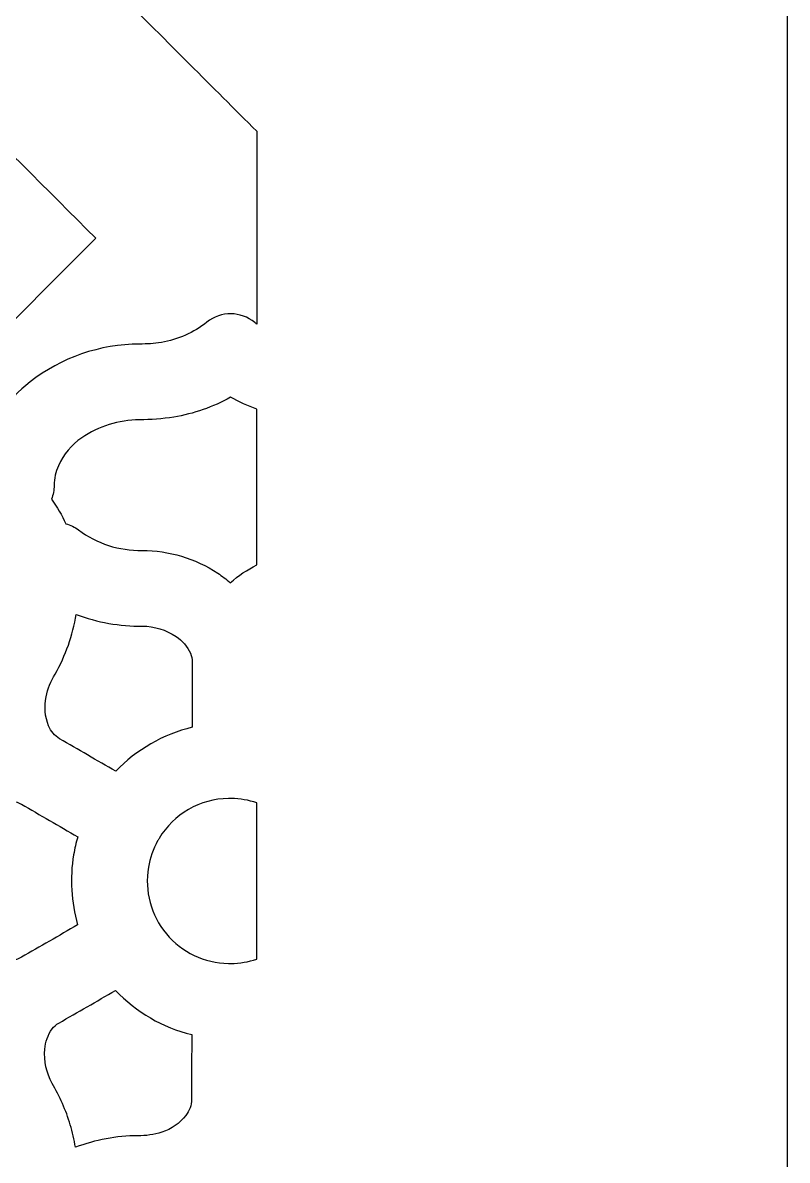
# Model space of a CAD drawing. Header units: centimetres. Extents: x 7.6 to 12.5, y -9 to 9.
# Drawn here: x 11.723 to 12.548, y -5.856 to -4.627 of the extents above; entities that cross this region are included whole.
import ezdxf

# ---------------------------------------------------------------- set-up
doc = ezdxf.new("R2010")
doc.units = ezdxf.units.CM
doc.header["$MEASUREMENT"] = 0
doc.layers.add('layer 1', color=7, linetype='Continuous')

msp = doc.modelspace()

# ---------------------------------------------------------------- linework, layer by layer
at = {"layer": 'layer 1', "color": 250, "lineweight": 30}
for points, knots in [([(12.54847, 8.99979), (10.91211, 8.99979), (9.27575, 8.99979), (7.63939, 8.99979), (7.63939, 8.99979), (7.63939, 3.5307), (7.63939, -1.93839), (7.63939, -7.40748), (7.63939, -7.40748), (7.6394, -7.40748), (7.63941, -7.40748), (7.63942, -7.40748), (7.63942, -7.40748), (7.63942, -7.93839), (7.63942, -8.4693), (7.63942, -9.00022), (7.63942, -9.00022), (7.83034, -9.00022), (8.02124, -9.00022), (8.21215, -9.00022), (8.21215, -9.00022), (8.21215, -8.9184), (8.21215, -8.83658), (8.21215, -8.75476), (8.21215, -8.75476), (8.41409, -8.75476), (8.61603, -8.75476), (8.81797, -8.75476), (8.81797, -8.75476), (8.81797, -8.59488), (8.81797, -8.435), (8.81797, -8.27512), (8.81797, -8.27512), (8.89967, -8.27349), (8.98137, -8.27186), (9.06306, -8.27022), (9.06306, -8.27022), (9.07757, -8.31159), (9.09658, -8.34747), (9.12815, -8.37914), (9.12815, -8.37914), (9.15906, -8.41014), (9.191, -8.42931), (9.22852, -8.43803), (9.22852, -8.43803), (9.27817, -8.44958), (9.33061, -8.44455), (9.37047, -8.40977), (9.37047, -8.40977), (9.40904, -8.37612), (9.4313, -8.32221), (9.4393, -8.27078), (9.4393, -8.27078), (9.46212, -8.27309), (9.48154, -8.27256), (9.49985, -8.26994), (9.49985, -8.26994), (9.59121, -8.25686), (9.63437, -8.19905), (9.64208, -8.11188), (9.64208, -8.11188), (9.64397, -8.09051), (9.64247, -8.06942), (9.63568, -8.05086), (9.63568, -8.05086), (9.63711, -8.05122), (9.63855, -8.05157), (9.63999, -8.05193), (9.63999, -8.05193), (9.67223, -8.06308), (9.70446, -8.07422), (9.73671, -8.08537), (9.73671, -8.08537), (9.75605, -8.28293), (9.90861, -8.43675), (10.09395, -8.43675), (10.09395, -8.43675), (10.27929, -8.43675), (10.43185, -8.28293), (10.45119, -8.08537), (10.45119, -8.08537), (10.48343, -8.07422), (10.51567, -8.06308), (10.54791, -8.05193), (10.54791, -8.05193), (10.54935, -8.05157), (10.55079, -8.05122), (10.55222, -8.05086), (10.55222, -8.05086), (10.54543, -8.06942), (10.54393, -8.09051), (10.54582, -8.11188), (10.54582, -8.11188), (10.55353, -8.19905), (10.59669, -8.25686), (10.68805, -8.26994), (10.68805, -8.26994), (10.70636, -8.27256), (10.72578, -8.27309), (10.7486, -8.27078), (10.7486, -8.27078), (10.75659, -8.32221), (10.77885, -8.37612), (10.81743, -8.40977), (10.81743, -8.40977), (10.85729, -8.44455), (10.90972, -8.44958), (10.95938, -8.43803), (10.95938, -8.43803), (10.9969, -8.42931), (11.02884, -8.41014), (11.05975, -8.37914), (11.05975, -8.37914), (11.09132, -8.34747), (11.11033, -8.31159), (11.12483, -8.27022), (11.12483, -8.27022), (11.20653, -8.27186), (11.28823, -8.27349), (11.36993, -8.27512), (11.36993, -8.27512), (11.36993, -8.435), (11.36993, -8.59488), (11.36993, -8.75476), (11.36993, -8.75476), (11.57187, -8.75476), (11.77381, -8.75476), (11.97575, -8.75476), (11.97575, -8.75476), (11.97575, -8.83658), (11.97575, -8.9184), (11.97575, -9.00022), (11.97575, -9.00022), (12.16666, -9.00022), (12.35757, -9.00022), (12.54847, -9.00022), (12.54847, -9.00022), (12.54847, -8.4693), (12.54847, -7.93839), (12.54847, -7.40748), (12.54847, -7.40748), (12.54847, -1.93839), (12.54847, 3.5307), (12.54847, 8.99979)], [0, 0, 0, 0, 0.027027, 0.027027, 0.027027, 0.027027, 0.0540541, 0.0540541, 0.0540541, 0.0540541, 0.0810811, 0.0810811, 0.0810811, 0.0810811, 0.1081081, 0.1081081, 0.1081081, 0.1081081, 0.1351351, 0.1351351, 0.1351351, 0.1351351, 0.1621622, 0.1621622, 0.1621622, 0.1621622, 0.1891892, 0.1891892, 0.1891892, 0.1891892, 0.2162162, 0.2162162, 0.2162162, 0.2162162, 0.2432432, 0.2432432, 0.2432432, 0.2432432, 0.2702703, 0.2702703, 0.2702703, 0.2702703, 0.2972973, 0.2972973, 0.2972973, 0.2972973, 0.3243243, 0.3243243, 0.3243243, 0.3243243, 0.3513514, 0.3513514, 0.3513514, 0.3513514, 0.3783784, 0.3783784, 0.3783784, 0.3783784, 0.4054054, 0.4054054, 0.4054054, 0.4054054, 0.4324324, 0.4324324, 0.4324324, 0.4324324, 0.4594595, 0.4594595, 0.4594595, 0.4594595, 0.4864865, 0.4864865, 0.4864865, 0.4864865, 0.5135135, 0.5135135, 0.5135135, 0.5135135, 0.5405405, 0.5405405, 0.5405405, 0.5405405, 0.5675676, 0.5675676, 0.5675676, 0.5675676, 0.5945946, 0.5945946, 0.5945946, 0.5945946, 0.6216216, 0.6216216, 0.6216216, 0.6216216, 0.6486486, 0.6486486, 0.6486486, 0.6486486, 0.6756757, 0.6756757, 0.6756757, 0.6756757, 0.7027027, 0.7027027, 0.7027027, 0.7027027, 0.7297297, 0.7297297, 0.7297297, 0.7297297, 0.7567568, 0.7567568, 0.7567568, 0.7567568, 0.7837838, 0.7837838, 0.7837838, 0.7837838, 0.8108108, 0.8108108, 0.8108108, 0.8108108, 0.8378378, 0.8378378, 0.8378378, 0.8378378, 0.8648649, 0.8648649, 0.8648649, 0.8648649, 0.8918919, 0.8918919, 0.8918919, 0.8918919, 0.9189189, 0.9189189, 0.9189189, 0.9189189, 0.9459459, 0.9459459, 0.9459459, 0.9459459, 1, 1, 1, 1]), ([(11.42091, -5.86732), (11.36475, -5.81115), (11.30858, -5.75499), (11.25243, -5.69883), (11.25243, -5.69883), (11.14636, -5.8049), (11.04029, -5.91096), (10.93423, -6.01702), (10.93423, -6.01702), (11.01137, -6.09416), (11.0885, -6.17131), (11.16564, -6.24844), (11.16564, -6.24844), (11.11744, -6.29666), (11.06922, -6.34487), (11.02101, -6.39308), (11.02101, -6.39308), (10.94387, -6.31594), (10.86674, -6.2388), (10.7896, -6.16166), (10.7896, -6.16166), (10.71245, -6.2388), (10.63532, -6.31594), (10.55818, -6.39308), (10.55818, -6.39308), (10.50997, -6.34487), (10.46176, -6.29666), (10.41355, -6.24844), (10.41355, -6.24844), (10.6305, -6.03148), (10.84745, -5.81453), (11.0644, -5.59758), (11.0644, -5.59758), (11.18389, -5.47809), (11.30339, -5.3586), (11.42288, -5.2391), (11.42288, -5.2391), (11.42693, -5.23502), (11.43189, -5.23175), (11.43754, -5.22962), (11.43754, -5.22962), (11.43935, -5.22895), (11.44113, -5.22822), (11.44288, -5.22743), (11.44288, -5.22743), (11.45942, -5.21966), (11.47377, -5.20789), (11.48463, -5.19319), (11.48463, -5.19319), (11.48866, -5.18771), (11.49234, -5.18199), (11.49568, -5.17606), (11.49568, -5.17606), (11.5158, -5.14287), (11.54545, -5.1165), (11.58074, -5.10037), (11.58074, -5.10037), (11.60756, -5.08808), (11.63737, -5.08389), (11.66652, -5.08833), (11.66652, -5.08833), (11.6711, -5.089), (11.67563, -5.08991), (11.68012, -5.09107), (11.68012, -5.09107), (11.68848, -5.06097), (11.70629, -5.03435), (11.73093, -5.01514), (11.73093, -5.01514), (11.76474, -4.98878), (11.80635, -4.97437), (11.84922, -4.97416), (11.84922, -4.97416), (11.8571, -4.97428), (11.86498, -4.97367), (11.87275, -4.97235), (11.87275, -4.97235), (11.89075, -4.96947), (11.9077, -4.96196), (11.92193, -4.95056), (11.92193, -4.95056), (11.93703, -4.93844), (11.95855, -4.93859), (11.97351, -4.95089), (11.97351, -4.95089), (11.97424, -4.9515), (11.97499, -4.9521), (11.97575, -4.95268), (11.97575, -4.95268), (11.97575, -4.88324), (11.97575, -4.81381), (11.97575, -4.74438), (11.97575, -4.74438), (11.95159, -4.72023), (11.92744, -4.69608), (11.90329, -4.67192), (11.90329, -4.67192), (11.68633, -4.45496), (11.46937, -4.23801), (11.25242, -4.02106), (11.25242, -4.02106), (11.20421, -4.06927), (11.156, -4.11748), (11.10779, -4.1657), (11.10779, -4.1657), (11.18493, -4.24284), (11.26206, -4.31997), (11.33921, -4.39711), (11.33921, -4.39711), (11.26206, -4.47425), (11.18493, -4.55139), (11.10779, -4.62853), (11.10779, -4.62853), (11.156, -4.67674), (11.20421, -4.72495), (11.25242, -4.77316), (11.25242, -4.77316), (11.32956, -4.69603), (11.4067, -4.61889), (11.48384, -4.54175), (11.48384, -4.54175), (11.5899, -4.64782), (11.69598, -4.75388), (11.80204, -4.85994), (11.80204, -4.85994), (11.67565, -4.98633), (11.54926, -5.11272), (11.42288, -5.2391), (11.42288, -5.2391), (11.41398, -5.24807), (11.40947, -5.26096), (11.41149, -5.27411), (11.41149, -5.27411), (11.41417, -5.29159), (11.41237, -5.30946), (11.40628, -5.32606), (11.40628, -5.32606), (11.40345, -5.33399), (11.39986, -5.34162), (11.39553, -5.34884), (11.39553, -5.34884), (11.37423, -5.38607), (11.36591, -5.42932), (11.37185, -5.4718), (11.37185, -5.4718), (11.37616, -5.50269), (11.39027, -5.53139), (11.4121, -5.55367), (11.4121, -5.55367), (11.40842, -5.55744), (11.40496, -5.56141), (11.40174, -5.56561), (11.40174, -5.56561), (11.38403, -5.58834), (11.37318, -5.61565), (11.37045, -5.64433), (11.37045, -5.64433), (11.36683, -5.68169), (11.3742, -5.71929), (11.39165, -5.75252), (11.39165, -5.75252), (11.3945, -5.75779), (11.39735, -5.76306), (11.40021, -5.76833), (11.40021, -5.76833), (11.40867, -5.78519), (11.41267, -5.80393), (11.41181, -5.82278), (11.41181, -5.82278), (11.41164, -5.82617), (11.41126, -5.82956), (11.4107, -5.83291), (11.4107, -5.83291), (11.40857, -5.84567), (11.41261, -5.85827), (11.42091, -5.86732)], [0, 0, 0, 0, 0.0222222, 0.0222222, 0.0222222, 0.0222222, 0.0444444, 0.0444444, 0.0444444, 0.0444444, 0.0666667, 0.0666667, 0.0666667, 0.0666667, 0.0888889, 0.0888889, 0.0888889, 0.0888889, 0.1111111, 0.1111111, 0.1111111, 0.1111111, 0.1333333, 0.1333333, 0.1333333, 0.1333333, 0.1555556, 0.1555556, 0.1555556, 0.1555556, 0.1777778, 0.1777778, 0.1777778, 0.1777778, 0.2, 0.2, 0.2, 0.2, 0.2222222, 0.2222222, 0.2222222, 0.2222222, 0.2444444, 0.2444444, 0.2444444, 0.2444444, 0.2666667, 0.2666667, 0.2666667, 0.2666667, 0.2888889, 0.2888889, 0.2888889, 0.2888889, 0.3111111, 0.3111111, 0.3111111, 0.3111111, 0.3333333, 0.3333333, 0.3333333, 0.3333333, 0.3555556, 0.3555556, 0.3555556, 0.3555556, 0.3777778, 0.3777778, 0.3777778, 0.3777778, 0.4, 0.4, 0.4, 0.4, 0.4222222, 0.4222222, 0.4222222, 0.4222222, 0.4444444, 0.4444444, 0.4444444, 0.4444444, 0.4666667, 0.4666667, 0.4666667, 0.4666667, 0.4888889, 0.4888889, 0.4888889, 0.4888889, 0.5111111, 0.5111111, 0.5111111, 0.5111111, 0.5333333, 0.5333333, 0.5333333, 0.5333333, 0.5555556, 0.5555556, 0.5555556, 0.5555556, 0.5777778, 0.5777778, 0.5777778, 0.5777778, 0.6, 0.6, 0.6, 0.6, 0.6222222, 0.6222222, 0.6222222, 0.6222222, 0.6444444, 0.6444444, 0.6444444, 0.6444444, 0.6666667, 0.6666667, 0.6666667, 0.6666667, 0.6888889, 0.6888889, 0.6888889, 0.6888889, 0.7111111, 0.7111111, 0.7111111, 0.7111111, 0.7333333, 0.7333333, 0.7333333, 0.7333333, 0.7555556, 0.7555556, 0.7555556, 0.7555556, 0.7777778, 0.7777778, 0.7777778, 0.7777778, 0.8, 0.8, 0.8, 0.8, 0.8222222, 0.8222222, 0.8222222, 0.8222222, 0.8444444, 0.8444444, 0.8444444, 0.8444444, 0.8666667, 0.8666667, 0.8666667, 0.8666667, 0.8888889, 0.8888889, 0.8888889, 0.8888889, 0.9111111, 0.9111111, 0.9111111, 0.9111111, 0.9333333, 0.9333333, 0.9333333, 0.9333333, 0.9555556, 0.9555556, 0.9555556, 0.9555556, 1, 1, 1, 1]), ([(11.97575, -5.04451), (11.97575, -5.10062), (11.97575, -5.15673), (11.97575, -5.21284), (11.97575, -5.21284), (11.96548, -5.21797), (11.95588, -5.22441), (11.9472, -5.23198), (11.9472, -5.23198), (11.94289, -5.22822), (11.93835, -5.22477), (11.93359, -5.22164), (11.93359, -5.22164), (11.90931, -5.2057), (11.88092, -5.19717), (11.85187, -5.19708), (11.85187, -5.19708), (11.82722, -5.19755), (11.80312, -5.18981), (11.78336, -5.17506), (11.78336, -5.17506), (11.77924, -5.17198), (11.77458, -5.16971), (11.76962, -5.16836), (11.76962, -5.16836), (11.76962, -5.16837), (11.76962, -5.16837), (11.76962, -5.16838), (11.76962, -5.16838), (11.76535, -5.15899), (11.76013, -5.15007), (11.75402, -5.14176), (11.75402, -5.14176), (11.75594, -5.137), (11.75695, -5.13194), (11.75699, -5.12681), (11.75699, -5.12681), (11.75706, -5.11952), (11.75862, -5.11233), (11.76157, -5.10566), (11.76157, -5.10566), (11.76693, -5.09343), (11.77567, -5.08297), (11.78674, -5.0755), (11.78674, -5.0755), (11.80512, -5.06301), (11.82676, -5.05622), (11.84899, -5.05598), (11.84899, -5.05598), (11.86141, -5.05611), (11.87384, -5.05514), (11.8861, -5.05308), (11.8861, -5.05308), (11.90765, -5.04957), (11.92842, -5.04232), (11.94746, -5.03166), (11.94746, -5.03166), (11.95656, -5.0367), (11.96602, -5.041), (11.97575, -5.04451)], [0, 0, 0, 0, 0.0625, 0.0625, 0.0625, 0.0625, 0.125, 0.125, 0.125, 0.125, 0.1875, 0.1875, 0.1875, 0.1875, 0.25, 0.25, 0.25, 0.25, 0.3125, 0.3125, 0.3125, 0.3125, 0.375, 0.375, 0.375, 0.375, 0.4375, 0.4375, 0.4375, 0.4375, 0.5, 0.5, 0.5, 0.5, 0.5625, 0.5625, 0.5625, 0.5625, 0.625, 0.625, 0.625, 0.625, 0.6875, 0.6875, 0.6875, 0.6875, 0.75, 0.75, 0.75, 0.75, 0.8125, 0.8125, 0.8125, 0.8125, 0.875, 0.875, 0.875, 0.875, 1, 1, 1, 1]), ([(11.76293, -5.40064), (11.7629, -5.40063), (11.76286, -5.4006), (11.76283, -5.40058), (11.76283, -5.40058), (11.78304, -5.41228), (11.80325, -5.42398), (11.82345, -5.43567), (11.82345, -5.43567), (11.84591, -5.41233), (11.87453, -5.39586), (11.90597, -5.38815), (11.90597, -5.38815), (11.90601, -5.36468), (11.90605, -5.3412), (11.90608, -5.31773), (11.90608, -5.31773), (11.90611, -5.31449), (11.90547, -5.31127), (11.90424, -5.30827), (11.90424, -5.30827), (11.90089, -5.30083), (11.89548, -5.2945), (11.88867, -5.29002), (11.88867, -5.29002), (11.87784, -5.28292), (11.86521, -5.27906), (11.85226, -5.2789), (11.85226, -5.2789), (11.82787, -5.27922), (11.80364, -5.2749), (11.78086, -5.2662), (11.78086, -5.2662), (11.77716, -5.28892), (11.76943, -5.31079), (11.75802, -5.33079), (11.75802, -5.33079), (11.75343, -5.33831), (11.75016, -5.34657), (11.74838, -5.3552), (11.74838, -5.3552), (11.74608, -5.36575), (11.74701, -5.37676), (11.75103, -5.38678), (11.75103, -5.38678), (11.75333, -5.39259), (11.75751, -5.39747), (11.76291, -5.40063), (11.76291, -5.40063), (11.76291, -5.40063), (11.76292, -5.40063), (11.76293, -5.40064)], [0, 0, 0, 0, 0.0714286, 0.0714286, 0.0714286, 0.0714286, 0.1428571, 0.1428571, 0.1428571, 0.1428571, 0.2142857, 0.2142857, 0.2142857, 0.2142857, 0.2857143, 0.2857143, 0.2857143, 0.2857143, 0.3571429, 0.3571429, 0.3571429, 0.3571429, 0.4285714, 0.4285714, 0.4285714, 0.4285714, 0.5, 0.5, 0.5, 0.5, 0.5714286, 0.5714286, 0.5714286, 0.5714286, 0.6428571, 0.6428571, 0.6428571, 0.6428571, 0.7142857, 0.7142857, 0.7142857, 0.7142857, 0.7857143, 0.7857143, 0.7857143, 0.7857143, 0.8571429, 0.8571429, 0.8571429, 0.8571429, 1, 1, 1, 1]), ([(11.72167, -5.63659), (11.72167, -5.63659), (11.72167, -5.63659), (11.72167, -5.63659), (11.72167, -5.63659), (11.72163, -5.63661), (11.72161, -5.63662), (11.72157, -5.63665), (11.72157, -5.63665), (11.74184, -5.62498), (11.76211, -5.61331), (11.78238, -5.60165), (11.78238, -5.60165), (11.77528, -5.57704), (11.7738, -5.55115), (11.77805, -5.52588), (11.77805, -5.52588), (11.77915, -5.51934), (11.78063, -5.51286), (11.78249, -5.50649), (11.78249, -5.50649), (11.76219, -5.49474), (11.74189, -5.483), (11.72159, -5.47125), (11.72159, -5.47125), (11.72159, -5.47125), (11.72158, -5.47124), (11.72157, -5.47124), (11.72157, -5.47124), (11.72157, -5.47124), (11.72157, -5.47123), (11.72156, -5.47123), (11.72156, -5.47123), (11.71875, -5.46959), (11.71566, -5.46854), (11.71244, -5.46811), (11.71244, -5.46811), (11.70459, -5.46731), (11.69667, -5.4687), (11.68956, -5.47214), (11.68956, -5.47214), (11.67202, -5.48419), (11.65761, -5.50027), (11.64756, -5.51903), (11.64756, -5.51903), (11.63797, -5.53204), (11.62677, -5.54379), (11.61422, -5.55397), (11.61422, -5.55397), (11.63203, -5.5685), (11.64709, -5.58612), (11.6587, -5.60597), (11.6587, -5.60597), (11.66278, -5.61345), (11.66807, -5.62019), (11.67435, -5.62594), (11.67435, -5.62594), (11.68246, -5.63351), (11.69269, -5.63841), (11.70367, -5.63998), (11.70367, -5.63998), (11.70986, -5.64089), (11.71618, -5.63971), (11.72162, -5.63661), (11.72162, -5.63661), (11.72164, -5.63661), (11.72165, -5.6366), (11.72167, -5.63659)], [0, 0, 0, 0, 0.0555556, 0.0555556, 0.0555556, 0.0555556, 0.1111111, 0.1111111, 0.1111111, 0.1111111, 0.1666667, 0.1666667, 0.1666667, 0.1666667, 0.2222222, 0.2222222, 0.2222222, 0.2222222, 0.2777778, 0.2777778, 0.2777778, 0.2777778, 0.3333333, 0.3333333, 0.3333333, 0.3333333, 0.3888889, 0.3888889, 0.3888889, 0.3888889, 0.4444444, 0.4444444, 0.4444444, 0.4444444, 0.5, 0.5, 0.5, 0.5, 0.5555556, 0.5555556, 0.5555556, 0.5555556, 0.6111111, 0.6111111, 0.6111111, 0.6111111, 0.6666667, 0.6666667, 0.6666667, 0.6666667, 0.7222222, 0.7222222, 0.7222222, 0.7222222, 0.7777778, 0.7777778, 0.7777778, 0.7777778, 0.8333333, 0.8333333, 0.8333333, 0.8333333, 0.8888889, 0.8888889, 0.8888889, 0.8888889, 1, 1, 1, 1]), ([(11.97575, -5.46992), (11.97575, -5.52612), (11.97575, -5.58232), (11.97575, -5.63853), (11.97575, -5.63853), (11.96686, -5.6416), (11.95744, -5.64328), (11.94778, -5.64339), (11.94778, -5.64339), (11.94693, -5.64337), (11.94607, -5.64337), (11.94522, -5.64339), (11.94522, -5.64339), (11.91924, -5.64297), (11.89474, -5.63124), (11.87813, -5.61127), (11.87813, -5.61127), (11.86151, -5.5913), (11.85443, -5.56508), (11.85874, -5.53945), (11.85874, -5.53945), (11.86042, -5.52943), (11.8638, -5.51975), (11.86874, -5.51087), (11.86874, -5.51087), (11.86928, -5.51002), (11.86978, -5.50916), (11.87023, -5.50828), (11.87023, -5.50828), (11.88611, -5.48186), (11.9145, -5.46551), (11.94531, -5.46504), (11.94531, -5.46504), (11.94629, -5.46508), (11.94726, -5.46508), (11.94824, -5.46505), (11.94824, -5.46505), (11.95774, -5.46522), (11.96701, -5.4669), (11.97575, -5.46992)], [0, 0, 0, 0, 0.0909091, 0.0909091, 0.0909091, 0.0909091, 0.1818182, 0.1818182, 0.1818182, 0.1818182, 0.2727273, 0.2727273, 0.2727273, 0.2727273, 0.3636364, 0.3636364, 0.3636364, 0.3636364, 0.4545455, 0.4545455, 0.4545455, 0.4545455, 0.5454545, 0.5454545, 0.5454545, 0.5454545, 0.6363636, 0.6363636, 0.6363636, 0.6363636, 0.7272727, 0.7272727, 0.7272727, 0.7272727, 0.8181818, 0.8181818, 0.8181818, 0.8181818, 1, 1, 1, 1]), ([(11.90537, -5.79026), (11.90537, -5.79026), (11.90537, -5.79026), (11.90537, -5.79026), (11.90537, -5.79026), (11.90542, -5.76691), (11.90546, -5.74356), (11.9055, -5.72021), (11.9055, -5.72021), (11.87412, -5.71242), (11.84558, -5.6959), (11.8232, -5.67254), (11.8232, -5.67254), (11.80285, -5.68427), (11.78249, -5.69598), (11.76212, -5.7077), (11.76212, -5.7077), (11.76211, -5.70771), (11.76211, -5.70772), (11.76209, -5.70773), (11.76209, -5.70773), (11.75927, -5.70933), (11.7568, -5.7115), (11.75482, -5.71407), (11.75482, -5.71407), (11.75019, -5.72047), (11.74744, -5.72803), (11.74686, -5.7359), (11.74686, -5.7359), (11.74592, -5.74872), (11.74868, -5.76153), (11.75481, -5.77283), (11.75481, -5.77283), (11.76311, -5.78689), (11.76969, -5.8019), (11.7744, -5.81754), (11.7744, -5.81754), (11.77682, -5.82555), (11.77869, -5.8337), (11.78001, -5.84195), (11.78001, -5.84195), (11.80151, -5.83379), (11.82429, -5.82955), (11.84729, -5.82942), (11.84729, -5.82942), (11.8561, -5.82963), (11.86488, -5.82832), (11.87324, -5.82555), (11.87324, -5.82555), (11.88354, -5.82226), (11.8926, -5.81595), (11.89927, -5.80745), (11.89927, -5.80745), (11.90314, -5.80255), (11.90529, -5.79651), (11.90537, -5.79026)], [0, 0, 0, 0, 0.0666667, 0.0666667, 0.0666667, 0.0666667, 0.1333333, 0.1333333, 0.1333333, 0.1333333, 0.2, 0.2, 0.2, 0.2, 0.2666667, 0.2666667, 0.2666667, 0.2666667, 0.3333333, 0.3333333, 0.3333333, 0.3333333, 0.4, 0.4, 0.4, 0.4, 0.4666667, 0.4666667, 0.4666667, 0.4666667, 0.5333333, 0.5333333, 0.5333333, 0.5333333, 0.6, 0.6, 0.6, 0.6, 0.6666667, 0.6666667, 0.6666667, 0.6666667, 0.7333333, 0.7333333, 0.7333333, 0.7333333, 0.8, 0.8, 0.8, 0.8, 0.8666667, 0.8666667, 0.8666667, 0.8666667, 1, 1, 1, 1])]:
    msp.add_open_spline(points, degree=3, knots=knots, dxfattribs=at)

doc.saveas('drawing.dxf')
